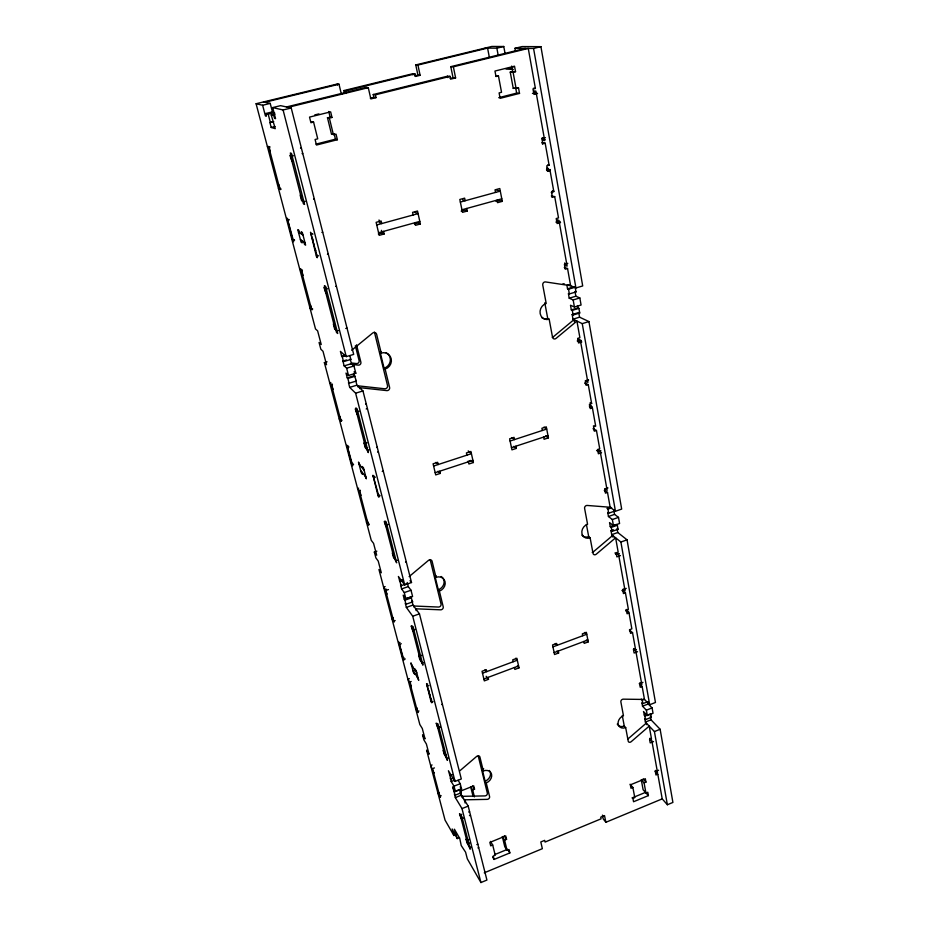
<?xml version="1.0" encoding="UTF-8"?>
<svg xmlns="http://www.w3.org/2000/svg" width="929" height="929" viewBox="0 0 929 929"><rect width="100%" height="100%" fill="white"/><g stroke="black" fill="none" stroke-linecap="round" stroke-linejoin="round"><path stroke-width="1.39" d="M459.855 770.791L476.623 756.438A2.253 1.823 -37.4 0 1 479.91 756.984L483.324 770.954A7.455 5.98 -37.3 0 1 491.569 774.252A7.455 5.98 -37.3 0 1 486.25 782.926L489.595 796.617A2.218 1.765 -37.1 0 1 487.168 799.37L464.314 799.823L464.721 801.413M409.12 576.619L428.49 560.373A2.404 2.113 -40 0 1 432.078 561.221L436.015 577.315A7.955 6.933 -39.7 0 1 445.037 581.624A7.955 6.933 -39.7 0 1 439.382 591.099L443.226 606.858A2.369 2.044 -39.1 0 1 440.625 609.819L415.727 608.797L416.192 610.632M351.661 350.256L372.668 333.046A2.59 2.473 -56 0 1 376.617 334.277L381.204 353.032A8.558 8.094 -52.3 0 1 391.179 358.64A8.558 8.094 -52.3 0 1 385.129 369.08L389.599 387.416A2.543 2.392 -48.9 0 1 386.801 390.61L359.477 387.625L359.744 388.694M480.932 882.55L486.924 880.053L468.193 806.117L461.458 795.166L460.552 791.624L461.26 792.774L455.129 795.212L454.42 794.051L455.338 797.605L461.992 808.59L480.932 882.55L467.31 858.837L465.592 852.195L461.237 845.564L459.75 838.434L454.397 829.202L457.219 838.597L459.518 837.656M667.37 804.746L672.91 802.435L660.136 729.277L651.02 719.836L650.393 716.329L651.357 717.327L645.701 719.569L644.749 718.57L645.376 722.077L654.422 731.564L667.37 804.746L662.214 798.87L657.813 774.217L654.933 771.024M484.264 872.819L542.35 848.688L540.806 841.964L544.684 840.362L545.068 842.046L601.086 818.821L600.749 817.148L604.524 815.581L605.871 822.281L662.214 798.87M494.483 854.703L507.559 849.303L509.847 852.927L494.089 859.441L492.602 857.002M632.022 797.941L645.585 792.344M507.06 850.349L504.586 840.141L502.31 836.553L504.784 846.725L507.06 850.349L509.034 849.536L509.847 852.927M648.407 795.607L643.123 789.755L641.254 779.652L644.076 782.88L645.945 793.018L647.792 792.251L648.407 795.607L633.555 801.75L632.916 798.394L634.786 797.616L632.87 787.478L630.083 784.227M494.089 859.441L493.241 856.05L495.227 855.237L492.695 845.018L490.709 845.843L489.85 842.417L505.736 835.903L506.56 839.328L504.586 840.141M632.87 787.478L630.988 788.256L630.35 784.854L645.318 778.723L645.934 782.113L644.076 782.88M471.293 846.853L469.784 847.469L466.939 842.615L466.044 839.177L466.764 840.385L469.168 839.41M476.809 844.6L477.808 844.194M658.591 770.246L655.351 771.569L655.955 774.972L657.813 774.217M477.936 847.933L478.679 847.62M469.644 843.009L467.647 843.822L460.203 814.93L461.725 814.315M376.849 551.199L374.341 552.047L375.885 557.899L378.231 561.093L381.308 572.775L378.951 569.512L419.827 724.504L422.3 728.499L425.017 738.845L422.544 734.816L423.903 739.937L426.376 743.99L429.07 754.22L426.585 750.121L445.049 820.11L453.886 835.496L456.162 834.567M649.673 738.869L650.602 738.497M468.692 812.062L469.575 811.702M463.35 818.077L462.34 818.495L459.495 813.746L461.109 818.437M469.459 815.627L470.469 815.221M653.493 741.574L650.207 742.898L649.58 739.414L651.461 738.66L649.22 726.106L631.174 741.702A2.137 1.684 -43.8 0 1 628.213 741.156L625.67 727.581L624.265 726.048A7.165 5.679 -44.1 0 1 617.251 724.086M461.992 808.59L468.193 806.117M654.422 731.564L660.136 729.277M473.105 796.467L470.666 786.735L472.675 789.894L474.533 789.151L473.72 785.876L459.994 791.322M455.338 797.605L461.458 795.166M645.376 722.077L651.02 719.836M453.445 778.119L450.983 779.094L450.275 777.956L451.204 781.544L454.026 786.143L460.215 783.704L461.585 789.093L455.407 791.543L452.586 786.921L455.129 795.212M647.397 701.859L642.845 703.648L641.893 702.661L642.531 706.214L646.375 710.174L652.088 707.921L653.029 713.251L647.327 715.504L643.483 711.521L645.701 719.569M439.336 792.553L437.919 793.111L440.427 797.384L438.941 793.018M644.111 715.051L646.375 714.157M441.217 795.747L439.8 796.316L432.519 768.655L434.435 767.911M454.211 791.647L460.354 789.209L461.26 792.774M645.074 716.05L650.73 713.797L651.357 717.327M451.204 781.544L454.896 780.093M642.531 706.214L648.198 703.985L652.088 707.921M455.047 781.44L461.307 778.978L419.455 613.848L412.975 605.069L411.942 600.982L412.627 601.911L405.973 604.256L405.299 603.327L406.356 607.415L412.731 616.241L455.047 781.44L448.417 770.733L450.983 779.094M639.257 683.628L642.16 686.531L644.471 699.456L649.685 704.751L655.456 702.475L627.04 539.83L617.785 532.514L617.065 528.508L618.052 529.275L611.956 531.423L610.992 530.656L613.419 529.797M450.054 775.483L452.528 774.519M641.254 699.107L642.206 700.083L644.494 699.189M642.16 686.531L640.232 687.274L639.582 683.651L642.949 682.339M446.384 754.545L444.817 755.161L436.862 724.225L437.907 723.819M447.975 758.11L446.93 758.517L444.12 754.046L443.179 750.377L443.876 751.48M432.09 764.973L430.65 765.531L434.029 773.056L433.402 771.999M440.346 727.012L437.826 727.976L436.166 723.145L438.952 727.477M637.503 651.717L634.101 653.017L633.427 649.301L635.378 648.558L632.533 632.626L629.386 630.013M636.435 649.534L634.101 650.428L633.775 648.57L635.715 650.416L641.834 684.708L639.895 682.78M433.007 701.674L431.799 702.127L430.766 700.547L426.562 683.663L431.799 702.127C432.426 704.554 429.361 699.514 431.834 700.152M417.109 708.061L415.635 708.606L418.096 712.531L416.552 708.037M418.956 710.987L417.481 711.544L409.712 682.06L411.199 681.503M441.693 704.577L442.367 704.333M632.533 632.626L630.57 633.369L629.897 629.595L631.859 628.852L629.038 613.024L626.343 609.47L626.297 611.375M483.858 678.971L518.579 665.954M554.148 652.611L587.86 639.976M488.05 677.404L488.503 679.32L484.311 680.887L482.046 671.284L486.25 669.704L486.703 671.632L485.147 669.646M513.145 661.75L512.715 659.834L516.872 658.278L518.997 667.87L514.863 669.414L514.434 667.51M558.224 651.09L558.619 652.994L554.543 654.515L552.558 644.958L556.645 643.437L557.04 645.353L555.287 643.472M582.715 635.761L582.332 633.845L586.373 632.335L588.231 641.869L584.213 643.379L583.842 641.474M428.884 685.637L427.677 686.078L426.643 684.534L427.712 684.139M628.689 611.294L627.574 611.7L627.749 612.699M629.038 613.024L627.063 613.755L626.367 609.935L628.352 609.192L625.426 592.807L622.012 590.438M482.499 673.2L517.302 660.205L515.665 658.266M552.952 646.874L586.745 634.252L584.922 632.417M625.623 610.574L627.598 609.842M409.375 678.669L407.889 679.227L410.328 683.012L411.268 686.589L410.653 685.625M423.519 662.772L422.428 663.167L419.687 659.149L418.665 655.212L419.351 656.211L421.952 655.259M626.239 588.382L622.744 589.66L623.429 593.55L625.426 592.807M403.987 657.72C401.456 656.873 404.394 661.982 403.778 659.509L398.773 642.067L402.861 658.127L403.778 659.509L405.276 658.963M421.452 659.753L420.361 660.147L411.826 626.947L412.917 626.552M399.993 642.508L398.855 642.926L399.76 644.273L401.27 643.727M614.986 552.929L616.926 554.532L619.353 553.661M414.973 629.444L413.869 629.839L411.141 625.995L412.859 630.977M620.409 555.6L616.856 556.877L616.148 552.894L618.18 552.163L615.613 537.798L596.244 554.218A2.288 1.928 -49.2 0 1 593.039 553.405L590.124 537.845L588.707 536.66A7.664 6.515 -50 0 1 581.879 535.15M615.451 553.916L617.471 553.185M393.385 617.936L391.864 618.482L394.256 621.977L392.665 617.355M395.185 620.56L393.652 621.106L385.361 589.59L386.394 589.23M412.731 616.241L419.455 613.848M610.992 530.656L611.712 534.674L620.897 542.025L627.04 539.83M406.356 607.415L412.975 605.069M611.712 534.674L617.785 532.514M407.216 582.46L408.272 586.594L411.001 590.229L412.592 596.441L405.892 598.799L403.186 595.117L404.254 599.228L410.897 596.894L412.627 601.911M613.442 525.651L612.35 519.543L608.449 516.512L607.717 512.448L608.692 513.191L614.824 511.055L613.837 510.311L614.568 514.376L618.505 517.383L619.585 523.491L613.442 525.651L609.54 522.586L610.26 526.627L616.357 524.479L617.332 525.245L618.052 529.275M404.254 599.228L404.916 600.157L411.582 597.811M610.26 526.627L611.236 527.393L617.332 525.245M405.892 598.799L404.289 592.586L401.595 588.928L400.527 584.794L401.2 585.7L406.554 583.818M404.719 584.91L411.512 582.529L362.96 390.935L356.91 385.175L355.702 380.425L356.341 381.029L349.083 383.236L348.468 382.632L349.687 387.381L355.621 393.188L404.719 584.91L398.39 576.479L401.2 585.7M590.124 537.845A7.676 6.526 -50 0 1 581.926 533.478A7.676 6.526 -50 0 1 587.569 524.235L584.596 508.36A2.322 1.986 -51.2 0 1 587.163 505.446L610.156 507.246L615.451 511.252L621.675 509.08L588.928 321.573L579.58 317.184L572.996 319.193L572.159 314.548L578.755 312.539L579.742 313.003L578.918 308.347L577.931 307.894L571.323 309.903L570.487 305.235L574.424 307.023L581.078 305.014L579.835 297.942L575.852 296.212L569.222 298.197L568.374 293.506L569.361 293.924L576.015 291.938L575.179 287.212L574.192 286.794L567.526 288.78L566.899 285.238M401.595 588.928L408.272 586.594M608.449 516.512L614.568 514.376M404.289 592.586L411.001 590.229M612.35 519.543L618.505 517.383M399.458 580.637L402.141 579.708M610.667 507.083L606.985 508.372L607.961 509.115L608.692 513.191M385.129 586.547L383.584 587.082L385.953 590.438L386.963 594.258L386.359 593.41M400.132 581.542L402.814 580.602M607.961 509.115L611.642 507.826M385.953 590.438L388.438 589.567M397.24 560.315L396.102 560.698L393.431 557.226L392.34 552.999L393.002 553.858M607.81 487.899L604.686 488.968L605.441 493.136L607.508 492.416L610.156 507.246M607.659 488.039L605.174 488.898L607.136 490.338L600.111 450.948L598.137 449.613L598.52 451.738L601.04 450.902M604.314 490.338L607.508 492.416M405.532 562.068L406.24 561.824M395.22 557.702L394.093 558.097L384.896 522.377L386.046 521.982M369.243 524.037L368.186 524.386L359.302 490.64L360.371 490.291M597.544 451.076L598.59 450.728M388.032 524.444L386.882 524.827L384.246 521.552L386.011 526.708M601.539 452.725L598.381 453.782L597.614 449.508L599.728 448.8L596.453 430.487L593.108 428.71M367.501 521.773L366.456 522.133L368.767 525.14L367.129 520.379M596.453 430.487L594.328 431.184L593.55 426.841L595.675 426.144L592.423 407.901L590.949 406.995A1.777 0.604 72.2 0 0 590.182 405.149A1.777 0.604 72.2 0 0 589.45 405.16M439.742 471.212L440.265 473.418L435.713 474.916L433.088 463.803L437.664 462.305L438.186 464.535L435.933 462.387M466.904 455.152L466.416 452.922L470.922 451.448L473.384 462.526L468.89 464.001L468.402 461.794M515.885 446.199L516.338 448.393L511.937 449.845L509.638 438.813L514.062 437.362L514.515 439.58L511.925 437.582M542.35 430.475L541.909 428.269L546.275 426.852L548.424 437.838L544.08 439.278L543.639 437.083M379.009 494.611C376.291 493.903 379.729 499.349 378.835 496.156L372.959 475.253L377.848 494.983L378.835 496.156L380.135 495.726M467.624 461.504L470.968 460.412L473.384 462.526M435.19 472.698L472.884 460.319M511.473 447.65L547.994 435.655M375.374 477.134L374.05 477.564L373.075 476.438L374.248 476.066M592.145 406.612L590.949 406.995L591.158 408.145M592.423 407.901L590.287 408.597L589.497 404.196L591.634 403.5L588.266 384.606L584.782 383.073M358.652 488.166L357.584 488.515L359.871 491.36L360.951 495.447L360.371 494.739M433.611 466.033L471.409 453.677L468.216 450.902M510.102 441.031L546.705 429.059L543.976 427.131M382.237 471.479L383.259 471.142M591.076 405.578L589.474 406.101L589.683 407.239M377.627 452.098L378.37 451.854M588.266 384.606L586.106 385.303L585.305 380.82L588.545 379.787M352.869 463.408C350.082 462.584 353.403 467.926 352.497 464.814L346.958 445.188L351.65 463.803L352.497 464.814L353.577 464.465M367.57 447.615L365.805 448.173L355.877 409.631L357.073 409.259M368.918 449.926L367.733 450.31L365.167 447.464L363.982 442.901L364.621 443.597L366.99 442.854M376.617 447.476L377.209 447.279M588.475 380.414L585.897 381.238L587.871 382.376L580.3 339.991L578.326 338.992L578.744 341.28L581.368 340.467M348.27 445.966L347.051 446.361L347.887 447.337L348.99 446.988M358.989 411.21L357.793 411.582L355.25 408.981L357.084 414.311M366.2 408.969L367.396 408.597M581.809 341.953L578.523 342.975L577.699 338.365L579.893 337.691L576.921 321.074L556.041 338.423A2.473 2.206 -62.5 0 1 552.534 337.25L549.167 319.239A8.349 7.478 -64.8 0 1 540.179 313.63A8.349 7.478 -64.8 0 1 546.206 303.481L542.757 285.075A2.532 2.276 -67.3 0 1 545.52 281.928L570.615 285.714L567.549 268.527L564.309 267.447M340.316 418.549L339.224 418.898L341.442 421.348L339.747 416.424M341.988 420.384L340.885 420.732L331.339 384.501L332.466 384.165M365.608 404.069L366.2 403.883M577.211 340.943L579.394 340.269M355.621 393.188L362.96 390.935M572.996 319.193L582.251 323.629L588.928 321.573M349.687 387.381L356.91 385.175M330.817 382.493L329.702 382.829L331.897 385.059L333.046 389.46L332.501 388.891M346.552 359.964L342.906 361.056L343.521 361.625L350.837 359.43L350.198 358.873L351.429 363.692L353.972 365.991L355.819 373.237L348.503 375.455L346.006 373.075L347.237 377.859L354.483 375.664L356.341 381.029M347.237 377.859L347.852 378.463L355.122 376.257M571.323 309.903L572.299 310.356L578.918 308.347M572.159 314.548L573.135 315.012L579.742 313.003M342.906 361.056L344.148 365.875L351.429 363.692M344.148 365.875L346.645 368.198L353.972 365.991M569.222 298.197L573.158 299.951L579.835 297.942M273.718 121.594L269.909 122.547L271.187 127.447L275.274 128.69L271.222 114.952L273.8 115.626L274.519 118.366L275.565 118.657L272.696 107.578L280.558 105.651L291.23 107.985L353.694 354.402L346.25 356.62L340.409 351.371L341.663 356.213L345.321 355.122M341.663 356.213L342.278 356.782L345.936 355.691M567.526 288.78L568.513 289.209L575.179 287.212M374.341 552.047L376.686 555.217L373.574 543.395L371.24 540.295L324.372 362.612L327.066 361.811M567.991 284.611L575.945 287.967L582.704 285.946L540.922 46.659L522.075 46.578L514.956 48.32L515.444 51.002M567.549 268.527L565.296 269.201L564.426 264.37L567.816 263.371M336.472 329.087L335.241 329.447L324.5 287.735L325.754 287.375M338.33 330.654L337.088 331.014L334.626 328.924L333.36 323.989L333.964 324.5M345.762 328.471L346.993 328.111M311.122 307.685L309.972 308.01L312.074 309.798L310.332 304.724M312.701 309.02L311.552 309.345L301.275 270.351L302.448 270.025M555.879 222.101L557.586 221.613M560.164 221.474L557.423 222.252L556.982 219.778L558.956 220.394L567.12 266.124L565.146 265.346L564.716 262.942M327.577 288.722L326.311 289.082L323.907 287.282L325.812 292.798M335.752 286.399L336.379 286.225M560.547 222.554L557.11 223.529L556.216 218.559L558.515 217.909L554.706 196.611L551.327 195.926M554.706 196.611L552.395 197.262L551.489 192.21L553.812 191.56L550.026 170.344L548.54 170.007A1.974 0.685 76.4 0 0 547.46 167.917A1.974 0.685 76.4 0 0 547.065 169.67L547.309 170.994M300.903 268.876L299.73 269.201L301.797 270.745L303.051 275.483L302.529 275.089M317.521 255.336C314.559 254.929 318.438 260.225 317.149 256.288L310.53 232.25L316.255 255.696L318.577 255.893M551.385 192.315A1.951 0.685 76 0 0 552.209 192.767A1.951 0.685 76 0 0 552.325 191.165L553.626 190.817M327.438 254.279L328.227 254.058M378.579 232.749L419.803 221.392M461.945 209.78L501.788 198.806M378.324 233.945L382.04 232.924L384.165 233.969L383.561 231.379M414.404 223.994L418.073 222.983L420.384 223.97L417.504 211.022L412.569 212.369L413.15 214.971M461.167 211.104L464.755 210.117L467.299 211.022L466.764 208.456M496.04 201.488L499.581 200.513L502.287 201.361L499.79 188.541L495.029 189.841L495.529 192.419M384.165 233.969L379.183 235.351L376.117 222.333L381.122 220.974L381.738 223.575L379.613 222.588L379.009 219.987M420.384 223.97L415.472 225.329L414.891 222.751M467.299 211.022L462.491 212.346L459.809 199.468L464.639 198.144L465.174 200.734L462.63 199.874M502.287 201.361L497.549 202.661L497.05 200.107M376.733 224.946L418.085 213.624L415.008 212.381M460.343 202.057L500.29 191.119L496.678 190.062M542.083 142.706L545.172 143.194L549.109 165.211L546.763 165.838L547.692 170.971L550.026 170.344M311.947 233.62L310.669 233.969L312.992 234.108M546.484 169.821L548.807 169.194M550.282 169.531L548.54 170.007L548.784 171.331M293.97 239.589C290.974 239.067 294.656 244.176 293.401 240.46L287.154 218.141L292.647 239.949L294.586 240.135M321.898 232.459L322.7 232.238M288.664 219.395L287.316 219.755L289.267 219.894M542.269 137.643L542.745 140.244L545.079 139.617M545.172 143.194L542.826 143.821L541.886 138.607L545.428 137.666M303.423 200.467L302.134 200.815L290.475 155.515L291.787 155.178M305.165 201.361L303.864 201.709L301.553 200.513L300.172 195.16L300.752 195.438M313.607 199.12L314.257 198.945M279.675 188.273L278.468 188.587L280.442 189.609L278.63 184.36M281.15 189.04L279.943 189.353L268.864 147.258L270.084 146.956M532.433 93.446L535.998 92.54M534.012 93.376L536.393 92.772M536.776 93.016L534.396 93.62L533.908 90.949L535.882 91.112L544.708 140.593L542.745 140.244M293.483 155.817L289.906 155.294L291.892 161.019M302.064 153.622L302.726 153.459M537.554 93.504L533.966 94.421L533.002 89.033L535.394 88.429L528.264 48.424L453.364 66.795L450.797 66.667L453.038 77.722L455.605 77.92L453.364 66.795M498.455 75.934L496.005 76.538L494.96 71.045L514.527 66.191L515.537 71.672L510.242 72.114L513.249 88.36L518.533 88L519.52 93.399L500.127 98.335L499.105 92.912L501.544 92.296L498.455 75.934L495.668 75.748M313.572 122.059L310.925 122.721L309.531 117.1L330.643 111.852L332.001 117.46L327.472 117.693L331.525 134.333L336.043 134.182L337.39 139.722L316.475 145.04L315.094 139.489L317.73 138.827L313.572 122.059L311.749 121.618M513.249 88.36L518.533 88M300.497 148.117L301.321 147.908M316.034 144.111L335.45 139.176L337.39 139.722M498.734 97.684L516.652 93.132L519.52 93.399M268.644 146.41L267.424 146.712L269.34 147.444L270.211 152.368M327.472 117.693L332.001 117.46M510.242 72.114L515.537 71.672M376.013 97.626L373.853 97.324L373.226 94.537L375.374 94.828L376.013 97.626L370.845 98.915L368.279 87.674L366.154 87.419L286.492 106.951M455.605 77.92L450.6 79.151L450.042 76.375L447.499 76.201L373.226 94.537M314.734 114.941L318.937 113.895M271.187 127.447L274.996 126.507M512.959 67.364L506.05 69.083L513.296 69.443M271.222 114.952L275.089 114M375.374 94.828L450.042 76.375M269.909 122.547L272.952 122.059M370.323 98.207L373.853 97.324M450.24 78.419L453.038 77.722M346.273 93.423L344.438 93.167L343.835 90.589L412.755 73.728L414.926 73.879L415.472 76.445L420.117 75.307L417.934 65.042L415.762 64.937L417.934 75.144L420.117 75.307M343.835 90.589L345.658 90.845L414.926 73.879M450.797 66.667L525.315 48.401M340.56 94.119L342.348 93.678M343.544 93.388L344.438 93.167M414.752 75.923L417.934 75.144M288.187 107.323L368.279 87.674M324.372 362.612L326.543 364.737L323.002 351.278L320.842 349.234L319.065 342.499L321.213 344.508L317.625 330.863L315.5 328.947L256.09 103.734L262.628 105.256L265.427 115.928L266.402 116.195L265.706 113.524L273.3 111.654M272.696 107.578L283.09 109.982L291.23 107.985M514.956 48.32L533.571 48.471L540.922 46.659M265.706 113.524L268.191 114.162L274.566 112.595M256.09 103.734L337.215 84.028L339.015 84.237L341.396 94.282M415.762 64.937L491.824 46.45L503.762 46.496L504.97 52.976M264.928 102.248L339.015 84.237M417.934 65.042L487.586 48.111L489.362 57.424M262.628 105.256L270.223 103.398L272.302 111.41M485.077 48.087L496.864 48.18L503.762 46.496M644.471 699.456L623.254 699.165A2.172 1.73 -44.6 0 0 620.862 701.883L623.452 715.713A7.177 5.679 -44.1 0 0 618.157 724.19A7.177 5.679 -44.1 0 0 625.67 727.581M533.432 88.267L535.394 88.429M351.789 363.007L356.527 363.564A2.346 2.241 -49.2 0 0 359.105 360.615L355.354 345.716M350.361 364.214L358.292 365.143A2.357 2.241 -49.2 0 0 360.882 362.182L356.515 344.81M563.009 283.763L564.553 283.995M263.499 101.935L270.223 103.398M547.622 164.874L549.109 165.211M552.325 191.165L553.812 191.56M576.015 291.938L575.028 291.509L575.852 296.212M541.909 317.764A8.326 7.467 -64.8 0 0 547.738 318.531L549.167 319.239M590.159 402.594L591.634 403.5M298.453 232.157L302.982 235.002M300.404 239.647L304.956 242.597M596.569 450.414L598.52 451.738M545.683 435.875L548.424 437.838M513.737 446.361L516.338 448.393M381.366 351.94A8.535 8.071 -52.3 0 0 380.182 352.207L381.204 353.032M380.182 352.207L384.095 368.209L385.129 369.08M623.138 589.172L625.089 590.867L618.528 554.16L616.577 552.546L616.926 554.532M354.112 371.67L355.819 373.237M438.012 471.235L440.265 473.418M586.396 640.023L588.231 641.869M556.866 651.09L558.619 652.994M655.584 770.385L657.511 772.51L651.775 740.401L649.847 738.346L650.161 740.088M643.112 778.897L645.934 782.113M359.047 464.245L364.087 470.12M360.731 470.678L365.782 476.647M517.36 665.907L518.997 667.87M436.015 575.69A7.931 6.921 -39.7 0 0 434.923 575.992L436.015 577.315M434.923 575.992L438.291 589.752L439.382 591.099M605.871 822.281L603.211 818.879L602.456 815.128M486.169 676.3L488.503 679.32M410.037 580.602L411.512 582.529M483.719 768.829A7.432 5.98 -37.3 0 0 482.197 769.27L483.324 770.954M411.396 664.746L416.773 672.84M412.859 670.343L418.247 678.495M482.197 769.27L485.124 781.219L486.25 782.926M472.524 786.004L474.533 789.151M504.284 835.752L506.56 839.328M458.078 780.267L460.215 783.704M460.157 786.793L461.585 789.093M460.145 792.228L462.166 797.128M490.466 841.407L492.695 845.018M457.219 838.597L452.179 828.97L453.886 835.496M268.191 114.162L270.409 122.686M301.879 234.305L301.228 231.774L302.32 232.459L305.618 245.128L304.503 244.397L303.853 241.888M362.867 468.704L362.298 466.521L363.529 467.949L366.351 478.807L364.563 475.195M415.472 670.877L414.984 668.996L416.285 670.947L418.735 680.365L416.947 676.521M299.521 232.831L298.871 230.322L297.803 229.649L301.054 242.144L302.134 242.852L301.484 240.356M360.243 465.638L358.489 462.085L361.288 472.826L362.496 474.243L361.927 472.095M412.673 666.674L410.908 662.876L413.347 672.201L414.624 674.14L414.137 672.282M342.278 356.782L343.521 361.625M347.852 378.463L349.083 383.236M404.916 600.157L405.973 604.256M283.09 109.982L346.25 356.62M346.645 368.198L348.503 375.455M454.026 786.143L455.407 791.543M312.597 238.614L312.957 239.972M314.002 244.072L314.35 245.43M315.407 249.506L315.755 250.865M428.71 690.108L428.966 691.118M429.744 694.126L429.999 695.136M430.777 698.132L431.033 699.131M291.032 155.724L290.324 152.96L291.451 153.378L304.561 204.403L303.4 203.788L302.703 201.105M325.104 288.176L324.453 285.633L325.661 286.527L337.726 333.488L336.495 332.443L335.857 329.969M356.515 410.281L355.912 407.924L357.177 409.224L368.325 452.597L366.444 448.881M385.558 523.19L385.001 521.018L386.325 522.644L396.648 562.823L394.767 558.956M412.499 627.911L411.977 625.891L413.347 627.818L422.939 665.141L421.046 661.146M437.559 725.305L437.071 723.424L438.465 725.595L447.395 760.352L445.525 756.276M460.912 816.115L460.459 814.361L461.887 816.73L470.225 849.187L468.355 845.03M464.918 802.215L465.127 803.004M349.908 355.807L350.837 359.43M357.816 386.847L357.549 385.79L384.745 388.775A2.532 2.381 -48.9 0 0 387.532 385.593L374.584 332.721A2.578 2.462 -56.1 0 0 374.364 332.152M413.893 606.916L413.66 605.998L438.453 607.043A2.357 2.044 -39.1 0 0 441.043 604.094L430.15 559.595M462.572 797.918L462.166 796.327L484.926 795.909A2.206 1.765 -37.1 0 0 487.342 793.169L478.284 756.171M353.879 373.272L354.483 375.664M472.675 789.894L474.417 796.861M328.738 111.468L330.085 117.042M334.115 133.671L335.45 139.176M329.377 118.122L333.441 134.844M337.215 84.028L337.448 84.992M381.436 230.346L382.04 232.924M345.658 90.845L346.041 92.459M366.154 87.419L366.398 88.476M412.755 73.728L412.999 74.843M447.499 76.201L447.778 77.583M544.789 302.808L547.738 318.531M586.408 524.444L588.707 536.66M622.291 715.516L624.265 726.048M496.864 48.18L498.083 54.66M513.098 72.276L516.106 88.603M511.658 66.064L512.669 71.51M515.665 87.756L516.652 93.132M542.222 142.66L542.466 144.041M551.756 195.81L552 197.134M564.588 267.366L564.786 268.446M568.513 289.209L569.361 293.924M572.299 310.356L573.135 315.012M574.343 321.736L573.971 319.657L553.196 336.913A2.462 2.195 -62.6 0 1 552.302 337.39M585.316 382.911L585.525 384.083M593.515 428.583L593.712 429.721M604.57 490.257L604.744 491.186M611.236 527.393L611.956 531.423M613.001 537.241L612.675 535.452L593.41 551.791A2.276 1.916 -49.2 0 1 592.191 552.36M622.511 590.252L622.697 591.274M629.63 629.92L629.804 630.919M642.206 700.083L642.845 703.648M646.619 724.643L646.34 723.076L628.364 738.601A2.125 1.672 -43.8 0 1 627.598 739.066M577.513 305.56L577.931 307.894M578.755 312.539L579.58 317.184M647.78 701.616L648.198 703.985M573.158 299.951L574.424 307.023M646.375 710.174L647.327 715.504M533.571 48.471L575.945 287.967M582.251 323.629L615.451 511.252M620.897 542.025L649.685 704.751M386.034 352.648A8.535 8.071 -52.3 0 1 384.095 368.209M441.182 576.503A7.931 6.921 -39.7 0 1 443.957 583.458A7.931 6.921 -39.7 0 1 438.291 589.752M489.328 770.455A7.432 5.98 -37.3 0 1 485.124 781.219M594.258 425.888A1.765 0.592 71.9 0 1 593.387 425.946"/></g></svg>
